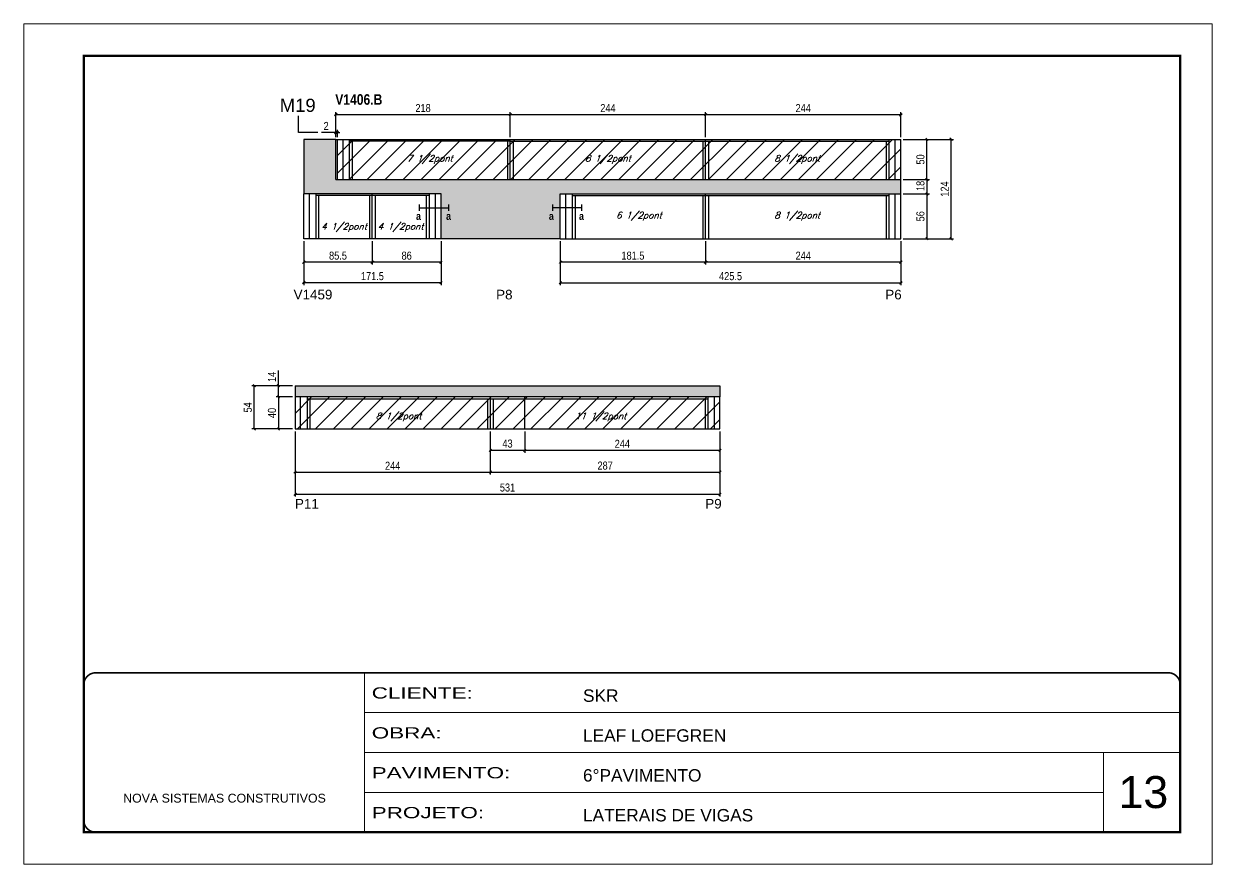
# Model space of a CAD drawing. Extents: x 3309 to 9563, y -2522 to 14608.
# Drawn here: x 3309 to 4794, y 10112 to 11162 of the extents above; entities that cross this region are included whole.
import ezdxf

# ---------------------------------------------------------------- set-up
doc = ezdxf.new("R2010")
doc.units = 0
doc.linetypes.add('CONTINUO', pattern=[0])
doc.linetypes.add('DASHED', pattern=[0.75, 0.5, -0.25])
for name, color, linetype in [('5', 5, 'Continuous'), ('COTA', 241, 'Continuous'), ('detalhes', 4, 'Continuous'), ('NOMENCLATURA', 7, 'Continuous'), ('Painéis', 200, 'Continuous'), ('SARR_2.2x7', 40, 'Continuous'), ('SARR_3.5x7', 81, 'Continuous'), ('texto', 7, 'Continuous')]:
    doc.layers.add(name, color=color, linetype=linetype)
for name, color, linetype, lineweight in [('CARIMBO', 255, 'Continuous', 9), ('Folhas', 255, 'Continuous', 9), ('Hachura', 251, 'Continuous', 9), ('SARRAFO DE PRESSAO', 251, 'DASHED', 9)]:
    doc.layers.add(name, color=color, linetype=linetype, lineweight=lineweight)
doc.styles.add('ARIAL', font='arial.ttf')
doc.styles.add('COTA TECNICA', font='techl___.ttf', dxfattribs={"height": 10})
doc.styles.add('Romans', font='romans.shx')
doc.styles.get("Standard").update_dxf_attribs({"font": 'arial.ttf'})
doc.styles.add('TECNICA', font='techb___.ttf', dxfattribs={"height": 10})
doc.styles.add('Tecnologia', font='')
doc.styles.get('Tecnologia').set_extended_font_data('Forgotten Futurist')
doc.dimstyles.new('PAINEL', dxfattribs={"dimtxt": 10, "dimasz": 3, "dimexe": 3, "dimexo": 3, "dimgap": 3, "dimtad": 1, "dimdec": 1, "dimzin": 12, "dimdsep": 46, "dimtxsty": 'COTA TECNICA', "dimblk1": 'OBLIQUE', "dimblk2": 'OBLIQUE', "dimsah": 1, "dimcen": 0.9, "dimclrd": 4, "dimclre": 4, "dimclrt": 240, "dimadec": 1, "dimazin": 3, "dimtfac": 1, "dimtdec": 1, "dimtmove": 0, "dimatfit": 3, "dimfxl": 1, "dimtolj": 1, "dimtzin": 12, "dimarcsym": 0})

# ---------------------------------------------------------------- blocks, each defined once
blk = doc.blocks.new('9999999999')
at = {"color": 30, "linetype": 'CONTINUO'}
for p, q in [((98564.6, 34230.2), (98564.6, 34429.4)), ((98564.6, 34379.6), (99584, 34379.6)), ((98564.6, 34329.8), (99488, 34329.8)), ((99584, 34329.8), (99488, 34329.8)), ((99488, 34329.8), (99488, 34230.2)), ((98564.6, 34280), (99488, 34280))]:
    blk.add_line(p, q, dxfattribs=at)
at = {"color": 30, "linetype": 'CONTINUO', "const_width": 2}
blk.add_lwpolyline([(99584, 34230.2), (99584, 34414.4, 0.414214), (99569, 34429.4), (98229, 34429.4, 0.414214), (98214, 34414.4), (98214, 34245.2, 0.414214), (98229, 34230.2), (99584, 34230.2)], format="xyb", dxfattribs=at)
at = {"layer": 'Folhas'}
blk.add_lwpolyline([(98139, 34190.2), (99624, 34190.2), (99624, 35240.2), (98139, 35240.2)], close=True, dxfattribs=at)
at = {"layer": 'Folhas', "color": 30, "const_width": 3}
blk.add_lwpolyline([(98214, 34230.2), (99584, 34230.2), (99584, 35200.2), (98214, 35200.2)], close=True, dxfattribs=at)
at = {"color": 7, "linetype": 'Continuous', "ltscale": 5, "style": 'ARIAL'}
for s, height, p in [('SKR', 15.48, (98837.7, 34393.1)), ('LEAF LOEFGREN', 15.483, (98837.7, 34343.3)), ('6°PAVIMENTO', 15.483, (98837.7, 34293.5)), ('NOVA SISTEMAS CONSTRUTIVOS', 11.059, (98263.2, 34267.2)), ('LATERAIS DE VIGAS', 15.483, (98837.7, 34243.7))]:
    blk.add_text(s, height=height, dxfattribs=at).set_placement(p)
at = {"layer": 'Folhas', "color": 7, "style": 'Tecnologia', "width": 1.5}
for s, p in [('CLIENTE:', (98573.7, 34397.2)), ('OBRA:', (98573.7, 34347.3)), ('PAVIMENTO:', (98573.7, 34297.5)), ('PROJETO:', (98573.7, 34247.7))]:
    blk.add_text(s, height=14, dxfattribs=at).set_placement(p)
blk = doc.blocks.new('_Oblique')
at = {"color": 0, "linetype": 'ByBlock', "lineweight": -2}
blk.add_line((-0.5, -0.5), (0.5, 0.5), dxfattribs=at)
blk = doc.blocks.new('*D1812')
at = {"layer": 'COTA', "color": 4, "linetype": 'ByBlock', "lineweight": -2, "transparency": 16777216}
for p, q in [((3979.8, 10890.6), (3979.8, 10835.6)), ((4405.3, 10890.6), (4405.3, 10835.6)), ((3979.8, 10838.6), (4405.3, 10838.6))]:
    blk.add_line(p, q, dxfattribs=at)
at = {"layer": 'Defpoints', "color": 0, "linetype": 'ByBlock', "transparency": 16777216}
for p in [(3979.8, 10893.6), (4405.3, 10893.6), (4405.3, 10838.6)]:
    blk.add_point(p, dxfattribs=at)
at = {"layer": 'COTA', "color": 4, "linetype": 'ByBlock', "lineweight": -2, "transparency": 16777216, "xscale": 3, "yscale": 3, "zscale": 3, "rotation": 180}
blk.add_blockref('_Oblique', (3979.8, 10838.6), dxfattribs=at)
at = {"layer": 'COTA', "color": 4, "linetype": 'ByBlock', "lineweight": -2, "transparency": 16777216, "xscale": 3, "yscale": 3, "zscale": 3}
blk.add_blockref('_Oblique', (4405.3, 10838.6), dxfattribs=at)
at = {"layer": 'COTA', "color": 240, "linetype": 'ByBlock', "transparency": 16777216, "insert": (4192.5, 10846.8), "char_height": 10, "attachment_point": 5, "style": 'COTA TECNICA'}
blk.add_mtext('\\A1;425.5', dxfattribs=at)
blk = doc.blocks.new('*D1813')
at = {"layer": 'COTA', "color": 4, "lineweight": -2, "transparency": 16777216}
for p, q in [((4161.3, 10890.6), (4161.3, 10861.3)), ((4405.3, 10890.6), (4405.3, 10861.3)), ((4405.3, 10864.3), (4161.3, 10864.3))]:
    blk.add_line(p, q, dxfattribs=at)
at = {"layer": 'Defpoints', "color": 0, "transparency": 16777216}
for p in [(4161.3, 10893.6), (4405.3, 10893.6), (4161.3, 10864.3)]:
    blk.add_point(p, dxfattribs=at)
at = {"layer": 'COTA', "color": 4, "lineweight": -2, "transparency": 16777216, "xscale": 3, "yscale": 3, "zscale": 3, "rotation": 180}
blk.add_blockref('_Oblique', (4161.3, 10864.3), dxfattribs=at)
at = {"layer": 'COTA', "color": 4, "lineweight": -2, "transparency": 16777216, "xscale": 3, "yscale": 3, "zscale": 3}
blk.add_blockref('_Oblique', (4405.3, 10864.3), dxfattribs=at)
at = {"layer": 'COTA', "color": 240, "transparency": 16777216, "insert": (4283.3, 10872.4), "char_height": 10, "attachment_point": 5, "style": 'COTA TECNICA'}
blk.add_mtext('\\A1;244', dxfattribs=at)
blk = doc.blocks.new('*D1814')
at = {"layer": 'COTA', "color": 4, "lineweight": -2, "transparency": 16777216}
for p, q in [((3979.8, 10890.6), (3979.8, 10861.3)), ((4161.3, 10890.6), (4161.3, 10861.3)), ((4161.3, 10864.3), (3979.8, 10864.3))]:
    blk.add_line(p, q, dxfattribs=at)
at = {"layer": 'Defpoints', "color": 0, "transparency": 16777216}
for p in [(3979.8, 10893.6), (4161.3, 10893.6), (3979.8, 10864.3)]:
    blk.add_point(p, dxfattribs=at)
at = {"layer": 'COTA', "color": 4, "lineweight": -2, "transparency": 16777216, "xscale": 3, "yscale": 3, "zscale": 3, "rotation": 180}
blk.add_blockref('_Oblique', (3979.8, 10864.3), dxfattribs=at)
at = {"layer": 'COTA', "color": 4, "lineweight": -2, "transparency": 16777216, "xscale": 3, "yscale": 3, "zscale": 3}
blk.add_blockref('_Oblique', (4161.3, 10864.3), dxfattribs=at)
at = {"layer": 'COTA', "color": 240, "transparency": 16777216, "insert": (4070.5, 10872.4), "char_height": 10, "attachment_point": 5, "style": 'COTA TECNICA'}
blk.add_mtext('\\A1;181.5', dxfattribs=at)
blk = doc.blocks.new('*D1806')
at = {"layer": 'COTA', "color": 4, "lineweight": -2, "transparency": 16777216}
for p, q in [((4408.3, 11017.6), (4440.9, 11017.6)), ((4437.9, 10967.6), (4437.9, 11017.6)), ((4408.3, 10967.6), (4440.9, 10967.6))]:
    blk.add_line(p, q, dxfattribs=at)
at = {"layer": 'Defpoints', "color": 0, "transparency": 16777216}
for p in [(4405.3, 11017.6), (4437.9, 11017.6), (4405.3, 10967.6)]:
    blk.add_point(p, dxfattribs=at)
at = {"layer": 'COTA', "color": 4, "lineweight": -2, "transparency": 16777216, "xscale": 3, "yscale": 3, "zscale": 3}
for p, rotation in [((4437.9, 11017.6), 90), ((4437.9, 10967.6), 270)]:
    blk.add_blockref('_Oblique', p, dxfattribs=dict(at, rotation=rotation))
at = {"layer": 'COTA', "color": 240, "transparency": 16777216, "insert": (4429.8, 10992.6), "char_height": 10, "attachment_point": 5, "rotation": 90, "style": 'COTA TECNICA'}
blk.add_mtext('\\A1;50', dxfattribs=at)
blk = doc.blocks.new('*D1807')
at = {"layer": 'COTA', "color": 4, "lineweight": -2, "transparency": 16777216}
for p, q in [((4408.3, 10967.6), (4440.9, 10967.6)), ((4437.9, 10967.6), (4437.9, 10949.6)), ((4408.3, 10949.6), (4440.9, 10949.6))]:
    blk.add_line(p, q, dxfattribs=at)
at = {"layer": 'Defpoints', "color": 0, "transparency": 16777216}
for p in [(4405.3, 10967.6), (4405.3, 10949.6), (4437.9, 10949.6)]:
    blk.add_point(p, dxfattribs=at)
at = {"layer": 'COTA', "color": 4, "lineweight": -2, "transparency": 16777216, "xscale": 3, "yscale": 3, "zscale": 3}
for p, rotation in [((4437.9, 10967.6), 90), ((4437.9, 10949.6), 270)]:
    blk.add_blockref('_Oblique', p, dxfattribs=dict(at, rotation=rotation))
at = {"layer": 'COTA', "color": 240, "transparency": 16777216, "insert": (4429.8, 10959.6), "char_height": 10, "attachment_point": 5, "rotation": 90, "style": 'COTA TECNICA'}
blk.add_mtext('\\A1;18', dxfattribs=at)
blk = doc.blocks.new('*D1808')
at = {"layer": 'COTA', "color": 4, "lineweight": -2, "transparency": 16777216}
for p, q in [((4408.3, 10949.6), (4440.9, 10949.6)), ((4437.9, 10949.6), (4437.9, 10893.6)), ((4408.3, 10893.6), (4440.9, 10893.6))]:
    blk.add_line(p, q, dxfattribs=at)
at = {"layer": 'Defpoints', "color": 0, "transparency": 16777216}
for p in [(4405.3, 10949.6), (4405.3, 10893.6), (4437.9, 10893.6)]:
    blk.add_point(p, dxfattribs=at)
at = {"layer": 'COTA', "color": 4, "lineweight": -2, "transparency": 16777216, "xscale": 3, "yscale": 3, "zscale": 3}
for p, rotation in [((4437.9, 10949.6), 90), ((4437.9, 10893.6), 270)]:
    blk.add_blockref('_Oblique', p, dxfattribs=dict(at, rotation=rotation))
at = {"layer": 'COTA', "color": 240, "transparency": 16777216, "insert": (4429.8, 10921.6), "char_height": 10, "attachment_point": 5, "rotation": 90, "style": 'COTA TECNICA'}
blk.add_mtext('\\A1;56', dxfattribs=at)
blk = doc.blocks.new('*D1809')
at = {"layer": 'COTA', "color": 4, "lineweight": -2, "transparency": 16777216}
for p, q in [((4408.3, 11017.6), (4471.2, 11017.6)), ((4468.2, 10893.6), (4468.2, 11017.6)), ((4408.3, 10893.6), (4471.2, 10893.6))]:
    blk.add_line(p, q, dxfattribs=at)
at = {"layer": 'Defpoints', "color": 0, "transparency": 16777216}
for p in [(4405.3, 11017.6), (4468.2, 11017.6), (4405.3, 10893.6)]:
    blk.add_point(p, dxfattribs=at)
at = {"layer": 'COTA', "color": 4, "lineweight": -2, "transparency": 16777216, "xscale": 3, "yscale": 3, "zscale": 3}
for p, rotation in [((4468.2, 11017.6), 90), ((4468.2, 10893.6), 270)]:
    blk.add_blockref('_Oblique', p, dxfattribs=dict(at, rotation=rotation))
at = {"layer": 'COTA', "color": 240, "transparency": 16777216, "insert": (4460.1, 10955.6), "char_height": 10, "attachment_point": 5, "rotation": 90, "style": 'COTA TECNICA'}
blk.add_mtext('\\A1;124', dxfattribs=at)
blk = doc.blocks.new('*D1815')
at = {"layer": 'COTA', "color": 4, "lineweight": -2, "transparency": 16777216}
for p, q in [((3659.3, 10890.6), (3659.3, 10835.6)), ((3830.8, 10890.6), (3830.8, 10835.6)), ((3830.8, 10838.6), (3659.3, 10838.6))]:
    blk.add_line(p, q, dxfattribs=at)
at = {"layer": 'Defpoints', "color": 0, "transparency": 16777216}
for p in [(3659.3, 10893.6), (3830.8, 10893.6), (3659.3, 10838.6)]:
    blk.add_point(p, dxfattribs=at)
at = {"layer": 'COTA', "color": 4, "lineweight": -2, "transparency": 16777216, "xscale": 3, "yscale": 3, "zscale": 3, "rotation": 180}
blk.add_blockref('_Oblique', (3659.3, 10838.6), dxfattribs=at)
at = {"layer": 'COTA', "color": 4, "lineweight": -2, "transparency": 16777216, "xscale": 3, "yscale": 3, "zscale": 3}
blk.add_blockref('_Oblique', (3830.8, 10838.6), dxfattribs=at)
at = {"layer": 'COTA', "color": 240, "transparency": 16777216, "insert": (3745, 10846.8), "char_height": 10, "attachment_point": 5, "style": 'COTA TECNICA'}
blk.add_mtext('\\A1;171.5', dxfattribs=at)
blk = doc.blocks.new('*D1810')
at = {"layer": 'COTA', "color": 4, "lineweight": -2, "transparency": 16777216}
for p, q in [((3744.8, 10890.6), (3744.8, 10861.3)), ((3830.8, 10890.6), (3830.8, 10861.3)), ((3830.8, 10864.3), (3744.8, 10864.3))]:
    blk.add_line(p, q, dxfattribs=at)
at = {"layer": 'Defpoints', "color": 0, "transparency": 16777216}
for p in [(3744.8, 10893.6), (3830.8, 10893.6), (3744.8, 10864.3)]:
    blk.add_point(p, dxfattribs=at)
at = {"layer": 'COTA', "color": 4, "lineweight": -2, "transparency": 16777216, "xscale": 3, "yscale": 3, "zscale": 3, "rotation": 180}
blk.add_blockref('_Oblique', (3744.8, 10864.3), dxfattribs=at)
at = {"layer": 'COTA', "color": 4, "lineweight": -2, "transparency": 16777216, "xscale": 3, "yscale": 3, "zscale": 3}
blk.add_blockref('_Oblique', (3830.8, 10864.3), dxfattribs=at)
at = {"layer": 'COTA', "color": 240, "transparency": 16777216, "insert": (3787.8, 10872.4), "char_height": 10, "attachment_point": 5, "style": 'COTA TECNICA'}
blk.add_mtext('\\A1;86', dxfattribs=at)
blk = doc.blocks.new('*D1811')
at = {"layer": 'COTA', "color": 4, "lineweight": -2, "transparency": 16777216}
for p, q in [((3659.3, 10890.6), (3659.3, 10861.3)), ((3744.8, 10890.6), (3744.8, 10861.3)), ((3744.8, 10864.3), (3659.3, 10864.3))]:
    blk.add_line(p, q, dxfattribs=at)
at = {"layer": 'Defpoints', "color": 0, "transparency": 16777216}
for p in [(3659.3, 10893.6), (3744.8, 10893.6), (3659.3, 10864.3)]:
    blk.add_point(p, dxfattribs=at)
at = {"layer": 'COTA', "color": 4, "lineweight": -2, "transparency": 16777216, "xscale": 3, "yscale": 3, "zscale": 3, "rotation": 180}
blk.add_blockref('_Oblique', (3659.3, 10864.3), dxfattribs=at)
at = {"layer": 'COTA', "color": 4, "lineweight": -2, "transparency": 16777216, "xscale": 3, "yscale": 3, "zscale": 3}
blk.add_blockref('_Oblique', (3744.8, 10864.3), dxfattribs=at)
at = {"layer": 'COTA', "color": 240, "transparency": 16777216, "insert": (3702, 10872.4), "char_height": 10, "attachment_point": 5, "style": 'COTA TECNICA'}
blk.add_mtext('\\A1;85.5', dxfattribs=at)
blk = doc.blocks.new('*D1817')
at = {"layer": 'COTA', "color": 4, "lineweight": -2, "transparency": 16777216}
for p, q in [((3699.3, 11020.6), (3699.3, 11051.7)), ((3699.3, 11048.7), (3917.3, 11048.7)), ((3917.3, 11020.6), (3917.3, 11051.7))]:
    blk.add_line(p, q, dxfattribs=at)
at = {"layer": 'Defpoints', "color": 0, "transparency": 16777216}
for p in [(3917.3, 11048.7), (3699.3, 11017.6), (3917.3, 11017.6)]:
    blk.add_point(p, dxfattribs=at)
at = {"layer": 'COTA', "color": 4, "lineweight": -2, "transparency": 16777216, "xscale": 3, "yscale": 3, "zscale": 3, "rotation": 180}
blk.add_blockref('_Oblique', (3699.3, 11048.7), dxfattribs=at)
at = {"layer": 'COTA', "color": 4, "lineweight": -2, "transparency": 16777216, "xscale": 3, "yscale": 3, "zscale": 3}
blk.add_blockref('_Oblique', (3917.3, 11048.7), dxfattribs=at)
at = {"layer": 'COTA', "color": 240, "transparency": 16777216, "insert": (3808.3, 11056.8), "char_height": 10, "attachment_point": 5, "style": 'COTA TECNICA'}
blk.add_mtext('\\A1;218', dxfattribs=at)
blk = doc.blocks.new('*D1818')
at = {"layer": 'COTA', "color": 4, "lineweight": -2, "transparency": 16777216}
for p, q in [((3917.3, 11020.6), (3917.3, 11051.7)), ((3917.3, 11048.7), (4161.3, 11048.7)), ((4161.3, 11020.6), (4161.3, 11051.7))]:
    blk.add_line(p, q, dxfattribs=at)
at = {"layer": 'Defpoints', "color": 0, "transparency": 16777216}
for p in [(4161.3, 11048.7), (3917.3, 11017.6), (4161.3, 11017.6)]:
    blk.add_point(p, dxfattribs=at)
at = {"layer": 'COTA', "color": 4, "lineweight": -2, "transparency": 16777216, "xscale": 3, "yscale": 3, "zscale": 3, "rotation": 180}
blk.add_blockref('_Oblique', (3917.3, 11048.7), dxfattribs=at)
at = {"layer": 'COTA', "color": 4, "lineweight": -2, "transparency": 16777216, "xscale": 3, "yscale": 3, "zscale": 3}
blk.add_blockref('_Oblique', (4161.3, 11048.7), dxfattribs=at)
at = {"layer": 'COTA', "color": 240, "transparency": 16777216, "insert": (4039.3, 11056.8), "char_height": 10, "attachment_point": 5, "style": 'COTA TECNICA'}
blk.add_mtext('\\A1;244', dxfattribs=at)
blk = doc.blocks.new('*D1819')
at = {"layer": 'COTA', "color": 4, "lineweight": -2, "transparency": 16777216}
for p, q in [((4161.3, 11020.6), (4161.3, 11051.7)), ((4161.3, 11048.7), (4405.3, 11048.7)), ((4405.3, 11020.6), (4405.3, 11051.7))]:
    blk.add_line(p, q, dxfattribs=at)
at = {"layer": 'Defpoints', "color": 0, "transparency": 16777216}
for p in [(4405.3, 11048.7), (4161.3, 11017.6), (4405.3, 11017.6)]:
    blk.add_point(p, dxfattribs=at)
at = {"layer": 'COTA', "color": 4, "lineweight": -2, "transparency": 16777216, "xscale": 3, "yscale": 3, "zscale": 3, "rotation": 180}
blk.add_blockref('_Oblique', (4161.3, 11048.7), dxfattribs=at)
at = {"layer": 'COTA', "color": 4, "lineweight": -2, "transparency": 16777216, "xscale": 3, "yscale": 3, "zscale": 3}
blk.add_blockref('_Oblique', (4405.3, 11048.7), dxfattribs=at)
at = {"layer": 'COTA', "color": 240, "transparency": 16777216, "insert": (4283.3, 11056.8), "char_height": 10, "attachment_point": 5, "style": 'COTA TECNICA'}
blk.add_mtext('\\A1;244', dxfattribs=at)
blk = doc.blocks.new('*D1826')
at = {"layer": 'COTA', "color": 4, "lineweight": -2, "transparency": 16777216}
for p, q in [((3648.3, 10652.9), (3648.3, 10571.5)), ((4179.3, 10652.9), (4179.3, 10571.5)), ((3648.3, 10574.5), (4179.3, 10574.5))]:
    blk.add_line(p, q, dxfattribs=at)
at = {"layer": 'Defpoints', "color": 0, "transparency": 16777216}
for p in [(3648.3, 10655.9), (4179.3, 10655.9), (4179.3, 10574.5)]:
    blk.add_point(p, dxfattribs=at)
at = {"layer": 'COTA', "color": 4, "lineweight": -2, "transparency": 16777216, "xscale": 3, "yscale": 3, "zscale": 3, "rotation": 180}
blk.add_blockref('_Oblique', (3648.3, 10574.5), dxfattribs=at)
at = {"layer": 'COTA', "color": 4, "lineweight": -2, "transparency": 16777216, "xscale": 3, "yscale": 3, "zscale": 3}
blk.add_blockref('_Oblique', (4179.3, 10574.5), dxfattribs=at)
at = {"layer": 'COTA', "color": 240, "transparency": 16777216, "insert": (3913.8, 10582.7), "char_height": 10, "attachment_point": 5, "style": 'COTA TECNICA'}
blk.add_mtext('\\A1;531', dxfattribs=at)
blk = doc.blocks.new('*D1827')
at = {"layer": 'COTA', "color": 4, "lineweight": -2, "transparency": 16777216}
for p, q in [((3648.3, 10652.9), (3648.3, 10599)), ((3892.3, 10652.9), (3892.3, 10599)), ((3648.3, 10602), (3892.3, 10602))]:
    blk.add_line(p, q, dxfattribs=at)
at = {"layer": 'Defpoints', "color": 0, "transparency": 16777216}
for p in [(3648.3, 10655.9), (3892.3, 10655.9), (3892.3, 10602)]:
    blk.add_point(p, dxfattribs=at)
at = {"layer": 'COTA', "color": 4, "lineweight": -2, "transparency": 16777216, "xscale": 3, "yscale": 3, "zscale": 3, "rotation": 180}
blk.add_blockref('_Oblique', (3648.3, 10602), dxfattribs=at)
at = {"layer": 'COTA', "color": 4, "lineweight": -2, "transparency": 16777216, "xscale": 3, "yscale": 3, "zscale": 3}
blk.add_blockref('_Oblique', (3892.3, 10602), dxfattribs=at)
at = {"layer": 'COTA', "color": 240, "transparency": 16777216, "insert": (3770.3, 10610), "char_height": 10, "attachment_point": 5, "style": 'COTA TECNICA'}
blk.add_mtext('\\A1;244', dxfattribs=at)
blk = doc.blocks.new('*D1828')
at = {"layer": 'COTA', "color": 4, "lineweight": -2, "transparency": 16777216}
for p, q in [((3892.3, 10652.9), (3892.3, 10599)), ((4179.3, 10652.9), (4179.3, 10599)), ((3892.3, 10602), (4179.3, 10602))]:
    blk.add_line(p, q, dxfattribs=at)
at = {"layer": 'Defpoints', "color": 0, "transparency": 16777216}
for p in [(3892.3, 10655.9), (4179.3, 10655.9), (4179.3, 10602)]:
    blk.add_point(p, dxfattribs=at)
at = {"layer": 'COTA', "color": 4, "lineweight": -2, "transparency": 16777216, "xscale": 3, "yscale": 3, "zscale": 3, "rotation": 180}
blk.add_blockref('_Oblique', (3892.3, 10602), dxfattribs=at)
at = {"layer": 'COTA', "color": 4, "lineweight": -2, "transparency": 16777216, "xscale": 3, "yscale": 3, "zscale": 3}
blk.add_blockref('_Oblique', (4179.3, 10602), dxfattribs=at)
at = {"layer": 'COTA', "color": 240, "transparency": 16777216, "insert": (4035.8, 10610.1), "char_height": 10, "attachment_point": 5, "style": 'COTA TECNICA'}
blk.add_mtext('\\A1;287', dxfattribs=at)
blk = doc.blocks.new('*D1829')
at = {"layer": 'COTA', "color": 4, "lineweight": -2, "transparency": 16777216}
for p, q in [((3627.6, 10709.9), (3627.6, 10729)), ((3645.3, 10709.9), (3624.6, 10709.9)), ((3627.6, 10695.9), (3627.6, 10709.9)), ((3645.3, 10695.9), (3624.6, 10695.9))]:
    blk.add_line(p, q, dxfattribs=at)
at = {"layer": 'Defpoints', "color": 0, "transparency": 16777216}
for p in [(3627.6, 10709.9), (3648.3, 10709.9), (3648.3, 10695.9)]:
    blk.add_point(p, dxfattribs=at)
at = {"layer": 'COTA', "color": 4, "lineweight": -2, "transparency": 16777216, "xscale": 3, "yscale": 3, "zscale": 3}
for p, rotation in [((3627.6, 10709.9), 90), ((3627.6, 10695.9), 270)]:
    blk.add_blockref('_Oblique', p, dxfattribs=dict(at, rotation=rotation))
at = {"layer": 'COTA', "color": 240, "transparency": 16777216, "insert": (3619.5, 10720.9), "char_height": 10, "attachment_point": 5, "rotation": 90, "style": 'COTA TECNICA'}
blk.add_mtext('\\A1;14', dxfattribs=at)
blk = doc.blocks.new('*D1830')
at = {"layer": 'COTA', "color": 4, "lineweight": -2, "transparency": 16777216}
for p, q in [((3645.3, 10695.9), (3624.6, 10695.9)), ((3627.6, 10695.9), (3627.6, 10655.9)), ((3645.3, 10655.9), (3624.6, 10655.9))]:
    blk.add_line(p, q, dxfattribs=at)
at = {"layer": 'Defpoints', "color": 0, "transparency": 16777216}
for p in [(3648.3, 10695.9), (3627.6, 10655.9), (3648.3, 10655.9)]:
    blk.add_point(p, dxfattribs=at)
at = {"layer": 'COTA', "color": 4, "lineweight": -2, "transparency": 16777216, "xscale": 3, "yscale": 3, "zscale": 3}
for p, rotation in [((3627.6, 10695.9), 90), ((3627.6, 10655.9), 270)]:
    blk.add_blockref('_Oblique', p, dxfattribs=dict(at, rotation=rotation))
at = {"layer": 'COTA', "color": 240, "transparency": 16777216, "insert": (3619.5, 10675.9), "char_height": 10, "attachment_point": 5, "rotation": 90, "style": 'COTA TECNICA'}
blk.add_mtext('\\A1;40', dxfattribs=at)
blk = doc.blocks.new('*D1831')
at = {"layer": 'COTA', "color": 4, "lineweight": -2, "transparency": 16777216}
for p, q in [((3645.3, 10709.9), (3594.4, 10709.9)), ((3597.4, 10655.9), (3597.4, 10709.9)), ((3645.3, 10655.9), (3594.4, 10655.9))]:
    blk.add_line(p, q, dxfattribs=at)
at = {"layer": 'Defpoints', "color": 0, "transparency": 16777216}
for p in [(3597.4, 10709.9), (3648.3, 10709.9), (3648.3, 10655.9)]:
    blk.add_point(p, dxfattribs=at)
at = {"layer": 'COTA', "color": 4, "lineweight": -2, "transparency": 16777216, "xscale": 3, "yscale": 3, "zscale": 3}
for p, rotation in [((3597.4, 10709.9), 90), ((3597.4, 10655.9), 270)]:
    blk.add_blockref('_Oblique', p, dxfattribs=dict(at, rotation=rotation))
at = {"layer": 'COTA', "color": 240, "transparency": 16777216, "insert": (3589.3, 10682.9), "char_height": 10, "attachment_point": 5, "rotation": 90, "style": 'COTA TECNICA'}
blk.add_mtext('\\A1;54', dxfattribs=at)
blk = doc.blocks.new('*D1824')
at = {"layer": 'COTA', "color": 4, "lineweight": -2, "transparency": 16777216}
for p, q in [((3892.3, 10652.9), (3892.3, 10626.3)), ((3935.3, 10652.9), (3935.3, 10626.3)), ((3892.3, 10629.3), (3935.3, 10629.3))]:
    blk.add_line(p, q, dxfattribs=at)
at = {"layer": 'Defpoints', "color": 0, "transparency": 16777216}
for p in [(3892.3, 10655.9), (3935.3, 10655.9), (3935.3, 10629.3)]:
    blk.add_point(p, dxfattribs=at)
at = {"layer": 'COTA', "color": 4, "lineweight": -2, "transparency": 16777216, "xscale": 3, "yscale": 3, "zscale": 3, "rotation": 180}
blk.add_blockref('_Oblique', (3892.3, 10629.3), dxfattribs=at)
at = {"layer": 'COTA', "color": 4, "lineweight": -2, "transparency": 16777216, "xscale": 3, "yscale": 3, "zscale": 3}
blk.add_blockref('_Oblique', (3935.3, 10629.3), dxfattribs=at)
at = {"layer": 'COTA', "color": 240, "transparency": 16777216, "insert": (3913.8, 10637.6), "char_height": 10, "attachment_point": 5, "style": 'COTA TECNICA'}
blk.add_mtext('\\A1;43', dxfattribs=at)
blk = doc.blocks.new('*D1825')
at = {"layer": 'COTA', "color": 4, "lineweight": -2, "transparency": 16777216}
for p, q in [((3935.3, 10652.9), (3935.3, 10626.3)), ((4179.3, 10652.9), (4179.3, 10626.3)), ((3935.3, 10629.3), (4179.3, 10629.3))]:
    blk.add_line(p, q, dxfattribs=at)
at = {"layer": 'Defpoints', "color": 0, "transparency": 16777216}
for p in [(3935.3, 10655.9), (4179.3, 10655.9), (4179.3, 10629.3)]:
    blk.add_point(p, dxfattribs=at)
at = {"layer": 'COTA', "color": 4, "lineweight": -2, "transparency": 16777216, "xscale": 3, "yscale": 3, "zscale": 3, "rotation": 180}
blk.add_blockref('_Oblique', (3935.3, 10629.3), dxfattribs=at)
at = {"layer": 'COTA', "color": 4, "lineweight": -2, "transparency": 16777216, "xscale": 3, "yscale": 3, "zscale": 3}
blk.add_blockref('_Oblique', (4179.3, 10629.3), dxfattribs=at)
at = {"layer": 'COTA', "color": 240, "transparency": 16777216, "insert": (4057.3, 10637.4), "char_height": 10, "attachment_point": 5, "style": 'COTA TECNICA'}
blk.add_mtext('\\A1;244', dxfattribs=at)
blk = doc.blocks.new('*D3005')
at = {"layer": 'COTA', "color": 4, "lineweight": -2, "transparency": 16777216}
for p, q in [((3699.3, 11026.5), (3681.2, 11026.5)), ((3699.3, 11020.6), (3699.3, 11029.5)), ((3701.3, 11026.5), (3699.3, 11026.5)), ((3701.3, 11020.6), (3701.3, 11029.5)), ((3701.3, 11026.5), (3704.3, 11026.5))]:
    blk.add_line(p, q, dxfattribs=at)
at = {"layer": 'Defpoints', "color": 0, "transparency": 16777216}
for p in [(3699.3, 11026.5), (3699.3, 11017.6), (3701.3, 11017.6)]:
    blk.add_point(p, dxfattribs=at)
at = {"layer": 'COTA', "color": 4, "lineweight": -2, "transparency": 16777216, "xscale": 3, "yscale": 3, "zscale": 3}
blk.add_blockref('_Oblique', (3699.3, 11026.5), dxfattribs=at)
at = {"layer": 'COTA', "color": 4, "lineweight": -2, "transparency": 16777216, "xscale": 3, "yscale": 3, "zscale": 3, "rotation": 180}
blk.add_blockref('_Oblique', (3701.3, 11026.5), dxfattribs=at)
at = {"layer": 'COTA', "color": 240, "transparency": 16777216, "insert": (3687.2, 11034.5), "char_height": 10, "attachment_point": 5, "style": 'COTA TECNICA'}
blk.add_mtext('\\A1;2', dxfattribs=at)

msp = doc.modelspace()

# ---------------------------------------------------------------- hatches: boundary and pattern name
at = {"layer": 'COTA'}
h = msp.add_hatch(dxfattribs=at)
h.set_pattern_fill('AR-CONC', color=256, scale=0.03)
h.paths.add_polyline_path([(3699.3, 10967.65), (3699.3, 11017.65), (3659.3, 11017.65), (3659.3, 10949.65), (3830.8, 10949.65), (3830.8, 10893.65), (3979.8, 10893.65), (3979.8, 10949.65), (4405.3, 10949.65), (4405.3, 10967.65)])
h = msp.add_hatch(dxfattribs=at)
h.set_pattern_fill('AR-CONC', color=256, scale=0.03)
h.set_pattern_definition([(50, (-3341.104, -1505.577), (5.46554, -0.4781726), [0.5715, -6.2865]), (355, (-3341.104, -1505.577), (-1.0573026, 5.7317054), [0.4572, -5.0292175]), (100.451445, (-3340.6487, -1505.617), (4.4082374, 5.2535326), [0.4857003, -5.3427073]), (46.1842, (-3341.104, -1504.053), (8.1323712, -1.2612698), [0.85725, -9.42975]), (96.63556, (-3340.4265, -1504.158), (7.122124, 7.4227837), [0.7285507, -8.0140682]), (351.18415, (-3341.104, -1504.053), (7.122124, 7.4227837), [0.685799, -7.543792]), (21, (-3340.342, -1504.434), (4.5484317, -3.067956), [0.5715, -6.2865]), (326, (-3340.342, -1504.434), (1.8540609, 5.525639), [0.4572, -5.0292]), (71.451445, (-3339.963, -1504.69), (6.4024926, 2.457683), [0.4857003, -5.3426981]), (37.5, (-3341.1042, -1505.5771), (0.0926581, 2.53665117), [0, -4.96824, 0, -5.1054, 0, -5.04825]), (7.5, (-3341.1042, -1505.577), (2.0045899, 3.00541724), [0, -2.91084, 0, -4.85394, 0, -1.92405]), (327.5, (-3342.8034, -1505.5771), (4.06771786, -0.17186232), [0, -1.905, 0, -5.9436, 0, -7.8867]), (317.5, (-3343.5654, -1505.577), (4.4438754, 0.7627947), [0, -2.4765, 0, -3.94716, 0, -5.6007])])
h.paths.add_polyline_path([(3648.3, 10709.89), (3648.3, 10695.89), (4179.3, 10695.89), (4179.3, 10709.89)])
at = {"layer": 'Hachura'}
h = msp.add_hatch(dxfattribs=at)
h.set_pattern_fill('ANSI31', color=256, scale=5)
h.paths.add_polyline_path([(3701.3, 11017.65), (3701.3, 10967.65), (3917.3, 10967.65), (3917.3, 11017.65)])
h.paths.add_polyline_path([(4161.3, 10967.65), (4161.3, 11017.65), (3917.3, 11017.65), (3917.3, 10967.65)])
h.paths.add_polyline_path([(4161.3, 11017.65), (4161.3, 10967.65), (4405.3, 10967.65), (4405.3, 11017.65)])
h = msp.add_hatch(dxfattribs=at)
h.set_pattern_fill('ANSI31', color=256, scale=5)
h.paths.add_polyline_path([(3648.3, 10695.89), (3648.3, 10655.89), (3892.3, 10655.89), (3892.3, 10695.89)])
h.paths.add_polyline_path([(3935.3, 10695.89), (3892.3, 10695.89), (3892.3, 10655.89), (3935.3, 10655.89)])
h.paths.add_polyline_path([(3935.3, 10695.89), (3935.3, 10655.89), (4179.3, 10655.89), (4179.3, 10695.89)])

# ---------------------------------------------------------------- linework, layer by layer
at = {"ltscale": 3}
for p, q in [((3803.71, 10928.27), (3803.71, 10936.26)), ((3803.71, 10932.1), (3840.3, 10932.1)), ((3840.3, 10928.27), (3840.3, 10936.26)), ((3970.29, 10928.27), (3970.29, 10936.26)), ((4006.88, 10932.1), (3970.29, 10932.1)), ((4006.88, 10928.27), (4006.88, 10936.26))]:
    msp.add_line(p, q, dxfattribs=at)
at = {"layer": 'COTA'}
for p, q in [((3699.3, 11017.65), (3659.3, 11017.65)), ((3659.3, 11017.65), (3659.3, 10949.65)), ((4405.3, 10949.65), (4405.3, 10967.65)), ((3979.8, 10893.65), (3830.8, 10893.65)), ((3648.3, 10709.89), (3648.3, 10695.89)), ((3648.3, 10709.89), (4179.3, 10709.89)), ((4179.3, 10709.89), (4179.3, 10695.89))]:
    msp.add_line(p, q, dxfattribs=at)
at = {"layer": 'NOMENCLATURA', "linetype": 'Continuous'}
for p, q in [((3652.81, 11026.45), (3652.81, 11047.22)), ((3676.71, 11026.45), (3652.81, 11026.45))]:
    msp.add_line(p, q, dxfattribs=at)
at = {"layer": 'Painéis', "linetype": 'ByBlock'}
for p, q in [((3699.3, 11017.65), (4405.3, 11017.65)), ((3699.3, 10967.65), (3699.3, 11017.65)), ((3701.3, 10967.65), (3701.3, 11017.65)), ((3917.3, 10967.65), (3917.3, 11017.65)), ((4161.3, 10967.65), (4161.3, 11017.65)), ((4405.3, 10967.65), (4405.3, 11017.65)), ((3699.3, 10967.65), (4405.3, 10967.65)), ((3830.8, 10949.65), (3659.3, 10949.65)), ((3659.3, 10893.65), (3659.3, 10949.65)), ((3744.8, 10893.65), (3744.8, 10949.65)), ((3830.8, 10893.65), (3830.8, 10949.65)), ((3979.8, 10949.65), (4405.3, 10949.65)), ((3979.8, 10893.65), (3979.8, 10949.65)), ((4161.3, 10893.65), (4161.3, 10949.65)), ((4405.3, 10893.65), (4405.3, 10949.65)), ((3830.8, 10893.65), (3659.3, 10893.65)), ((3979.8, 10893.65), (4405.3, 10893.65)), ((4179.3, 10695.89), (3648.3, 10695.89)), ((3648.3, 10695.89), (3648.3, 10655.89)), ((3892.3, 10695.89), (3892.3, 10655.89)), ((3935.3, 10655.89), (3935.3, 10695.89)), ((4179.3, 10655.89), (4179.3, 10695.89)), ((3648.3, 10655.89), (4179.3, 10655.89))]:
    msp.add_line(p, q, dxfattribs=at)
at = {"layer": 'SARR_2.2x7', "linetype": 'Continuous'}
for p, q in [((3708.3, 10967.65), (3708.3, 11017.65)), ((3917.3, 11015.45), (3716.3, 11015.45)), ((3917.3, 11015.45), (4161.3, 11015.45)), ((4161.3, 11015.45), (4390.3, 11015.45)), ((4398.3, 10967.65), (4398.3, 11017.65)), ((3666.3, 10893.65), (3666.3, 10949.65)), ((3744.8, 10947.45), (3674.3, 10947.45)), ((3815.8, 10947.45), (3744.8, 10947.45)), ((3823.8, 10893.65), (3823.8, 10949.65)), ((3986.8, 10893.65), (3986.8, 10949.65)), ((3994.8, 10947.45), (4161.3, 10947.45)), ((4161.3, 10947.45), (4390.3, 10947.45)), ((4398.3, 10893.65), (4398.3, 10949.65)), ((3655.3, 10655.89), (3655.3, 10695.89)), ((3663.3, 10693.69), (3892.3, 10693.69)), ((3892.3, 10693.69), (4164.3, 10693.69)), ((4172.3, 10655.89), (4172.3, 10695.89))]:
    msp.add_line(p, q, dxfattribs=at)
at = {"layer": 'SARR_3.5x7'}
for p, q in [((3716.3, 10967.65), (3716.3, 11017.65)), ((3719.8, 11015.45), (3719.8, 10967.65)), ((3913.8, 11015.45), (3913.8, 10967.65)), ((3920.8, 11015.45), (3920.8, 10967.65)), ((4157.8, 11015.45), (4157.8, 10967.65)), ((4164.8, 11015.45), (4164.8, 10967.65)), ((4386.8, 11015.45), (4386.8, 10967.65)), ((4390.3, 11017.65), (4390.3, 10967.65)), ((3674.3, 10949.65), (3674.3, 10893.65)), ((3677.8, 10947.45), (3677.8, 10893.65)), ((3741.35, 10947.45), (3741.35, 10893.65)), ((3748.25, 10947.45), (3748.25, 10893.65)), ((3812.3, 10947.45), (3812.3, 10893.65)), ((3815.8, 10949.65), (3815.8, 10893.65)), ((3994.8, 10949.65), (3994.8, 10893.65)), ((3998.3, 10947.45), (3998.3, 10893.65)), ((4157.8, 10947.45), (4157.8, 10893.65)), ((4164.8, 10947.45), (4164.8, 10893.65)), ((4386.8, 10947.45), (4386.8, 10893.65)), ((4390.3, 10949.65), (4390.3, 10893.65)), ((3663.3, 10695.89), (3663.3, 10655.89)), ((3666.8, 10693.69), (3666.8, 10655.89)), ((3888.8, 10693.69), (3888.8, 10655.89)), ((3895.8, 10693.69), (3895.8, 10655.89)), ((4160.8, 10693.69), (4160.8, 10655.89)), ((4164.3, 10695.89), (4164.3, 10655.89))]:
    msp.add_line(p, q, dxfattribs=at)

# ---------------------------------------------------------------- block references
at = {"layer": 'SARRAFO DE PRESSAO', "color": 6, "linetype": 'ByBlock'}
msp.add_blockref('9999999999', (-94829.61, -24078.07), dxfattribs=at)

# ---------------------------------------------------------------- texts
at = {"layer": '5', "linetype": 'Continuous'}
for s, p in [('V1459', (3646.54, 10817.8)), ('P8', (3899.6, 10817.8)), ('P6', (4385.86, 10817.8)), ('P11', (3648.23, 10556.49)), ('P9', (4160.91, 10556.49))]:
    msp.add_text(s, height=12, rotation=359.99996, dxfattribs=at).set_placement(p)
at = {"layer": 'CARIMBO', "style": 'ARIAL'}
msp.add_text('13', height=40, dxfattribs=at).set_placement((4677.23, 10182.28))
at = {"layer": 'detalhes', "style": 'TECNICA'}
for p in [(3799.49, 10917.14), (3837.09, 10917.14), (3965.5, 10917.14), (4003.11, 10917.14)]:
    msp.add_text('a', height=9.6, dxfattribs=at).set_placement(p)
at = {"layer": 'NOMENCLATURA', "linetype": 'Continuous'}
msp.add_text('M19', height=16.5, dxfattribs=at).set_placement((3629.26, 11052.01))
at = {"layer": 'NOMENCLATURA', "style": 'TECNICA'}
msp.add_text('V1406.B', height=13.2, dxfattribs=at).set_placement((3698.58, 11060.92))
at = {"layer": 'texto', "color": 2, "char_height": 8, "attachment_point": 5, "style": 'Romans'}
for s, insert in [('{\\Q19;\\C256;7 1/2pont}', (3816.8, 10992.65)), ('{\\Q19;\\C256;8 1/2pont}', (4039.3, 10992.65)), ('{\\Q19;\\C256;8 1/2pont}', (4275.8, 10992.65)), ('{\\Q19;\\C256;6 1/2pont}', (4078.05, 10921.65)), ('{\\Q19;\\C256;8 1/2pont}', (4275.8, 10921.65)), ('{\\Q19;\\C256;4 1/2pont}', (3709.55, 10907.65)), ('{\\Q19;\\C256;4 1/2pont}', (3780.3, 10907.65)), ('{\\Q19;\\C256;8 1/2pont}', (3777.8, 10670.89)), ('{\\Q19;\\C256;11 1/2pont}', (4030.3, 10670.89))]:
    msp.add_mtext(s, dxfattribs=dict(at, insert=insert))

# ---------------------------------------------------------------- dimensions: what is measured, and where the dimension line sits
at = {"layer": 'COTA'}
for base, p1, p2, picture, middle in [((3917.3, 11048.74), (3699.3, 11017.65), (3917.3, 11017.65), '*D1817', (3808.3, 11056.83)), ((3699.3, 11026.45), (3701.3, 11017.65), (3699.3, 11017.65), '*D3005', (3687.24, 11034.45)), ((3892.3, 10601.98), (3648.3, 10655.89), (3892.3, 10655.89), '*D1827', (3770.3, 10610.05)), ((3935.3, 10629.34), (3892.3, 10655.89), (3935.3, 10655.89), '*D1824', (3913.8, 10637.56))]:
    dim = msp.add_linear_dim(base=base, p1=p1, p2=p2, dimstyle='PAINEL', dxfattribs=at)
    dim.commit()
    dim.dimension.update_dxf_attribs({"geometry": picture, "text_midpoint": middle})
for base, p1, p2, picture, middle in [((4161.3, 11048.74), (3917.3, 11017.65), (4161.3, 11017.65), '*D1818', (4039.3, 11056.81)), ((4405.3, 11048.74), (4161.3, 11017.65), (4405.3, 11017.65), '*D1819', (4283.3, 11056.81)), ((4179.3, 10601.98), (3892.3, 10655.89), (4179.3, 10655.89), '*D1828', (4035.8, 10610.07)), ((4179.3, 10629.34), (3935.3, 10655.89), (4179.3, 10655.89), '*D1825', (4057.3, 10637.41))]:
    dim = msp.add_linear_dim(base=base, p1=p1, p2=p2, dimstyle='PAINEL', override={"dimtmove": 1}, dxfattribs=at)
    dim.commit()
    dim.dimension.update_dxf_attribs({"geometry": picture, "text_midpoint": middle})
for base, p1, p2, angle, picture, middle in [((4437.92, 11017.65), (4405.3, 10967.65), (4405.3, 11017.65), 90, '*D1806', (4429.81, 10992.65)), ((4468.16, 11017.65), (4405.3, 10893.65), (4405.3, 11017.65), 90, '*D1809', (4460.08, 10955.65)), ((4437.92, 10893.65), (4405.3, 10949.65), (4405.3, 10893.65), 90, '*D1808', (4429.81, 10921.65)), ((3659.3, 10838.65), (3830.8, 10893.65), (3659.3, 10893.65), 180, '*D1815', (3745.05, 10846.75)), ((3744.8, 10864.3), (3830.8, 10893.65), (3744.8, 10893.65), 180, '*D1810', (3787.8, 10872.43)), ((4161.3, 10864.3), (4405.3, 10893.65), (4161.3, 10893.65), 180, '*D1813', (4283.3, 10872.38)), ((3627.62, 10709.89), (3648.3, 10695.89), (3648.3, 10709.89), 90, '*D1829', (3619.54, 10720.95)), ((3597.38, 10709.89), (3648.3, 10655.89), (3648.3, 10709.89), 90, '*D1831', (3589.27, 10682.89)), ((3627.62, 10655.89), (3648.3, 10695.89), (3648.3, 10655.89), 90, '*D1830', (3619.51, 10675.89)), ((4179.3, 10574.5), (3648.3, 10655.89), (4179.3, 10655.89), 180, '*D1826', (3913.8, 10582.72))]:
    dim = msp.add_linear_dim(base=base, p1=p1, p2=p2, angle=angle, dimstyle='PAINEL', dxfattribs=at)
    dim.commit()
    dim.dimension.update_dxf_attribs({"geometry": picture, "text_midpoint": middle})
dim = msp.add_linear_dim(base=(4437.92, 10949.65), p1=(4405.3, 10967.65), p2=(4405.3, 10949.65), angle=90, dimstyle='PAINEL', dxfattribs=at)
dim.commit()
dim.dimension.update_dxf_attribs({"geometry": '*D1807', "text_midpoint": (4437.92, 10959.65), "dimtype": 160})
for base, p1, p2, picture, middle in [((3659.3, 10864.3), (3744.8, 10893.65), (3659.3, 10893.65), '*D1811', (3702.05, 10872.43)), ((3979.8, 10864.3), (4161.3, 10893.65), (3979.8, 10893.65), '*D1814', (4070.55, 10872.43))]:
    dim = msp.add_linear_dim(base=base, p1=p1, p2=p2, angle=180, dimstyle='PAINEL', override={"dimtmove": 1}, dxfattribs=at)
    dim.commit()
    dim.dimension.update_dxf_attribs({"geometry": picture, "text_midpoint": middle})
at = {"layer": 'COTA', "linetype": 'ByBlock'}
dim = msp.add_linear_dim(base=(4405.3, 10838.65), p1=(3979.8, 10893.65), p2=(4405.3, 10893.65), dimstyle='PAINEL', dxfattribs=at)
dim.commit()
dim.dimension.update_dxf_attribs({"geometry": '*D1812', "text_midpoint": (4192.55, 10846.75)})

doc.saveas('drawing.dxf')
